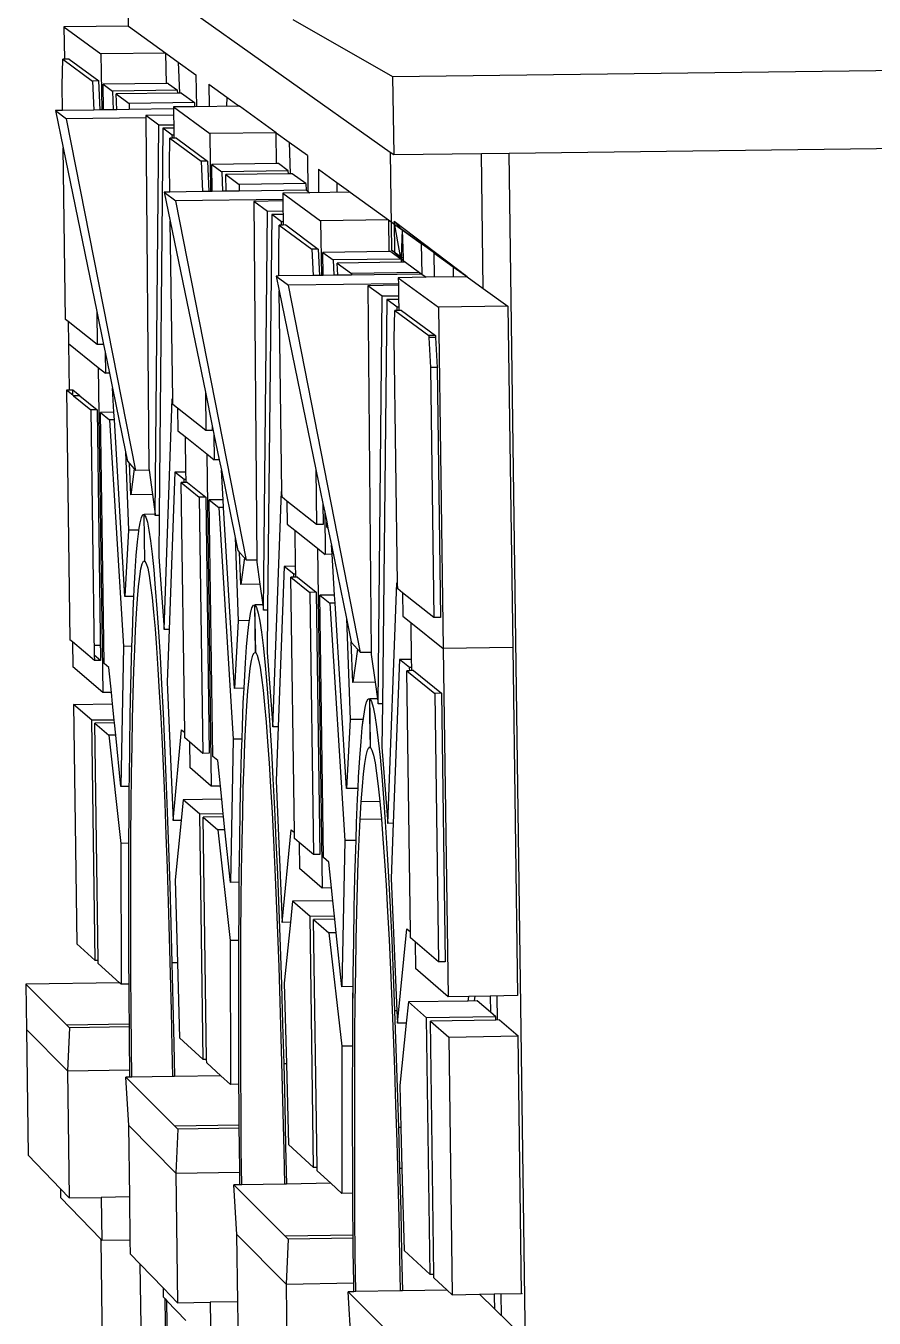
# Model space of a CAD drawing. Extents: x -106 to 80, y -44 to 65.
# Drawn here: x -104.429 to -102.7, y -2.524 to 0.109 of the extents above; entities that cross this region are included whole.
import ezdxf

# ---------------------------------------------------------------- set-up
doc = ezdxf.new("R2010")
doc.units = 0
doc.layers.get('0').update_dxf_attribs({"linetype": 'CONTINUOUS'})

msp = doc.modelspace()

# ---------------------------------------------------------------- linework, layer by layer
for p, q in [((-104.2202, 0.1081), (-104.2219, 0.2312)), ((-104.2219, 0.2312), (-103.6865, -0.1487)), ((-104.2202, 0.1081), (-104.3516, 0.1065)), ((-104.3516, 0.1065), (-104.2763, 0.0514)), ((-104.3516, 0.1065), (-104.3507, 0.0409)), ((-104.2202, 0.1081), (-104.1438, 0.053)), ((-103.8853, 0.1217), (-103.6817, 0.0056)), ((-104.1438, 0.053), (-104.2763, 0.0514)), ((-104.143, -0.0085), (-104.1438, 0.053)), ((-104.1438, 0.053), (-104.1186, 0.0348)), ((-104.3551, -0.0119), (-104.3541, 0.0409)), ((-104.3541, 0.0409), (-104.2934, -0.0039)), ((-104.3507, 0.0409), (-104.3541, 0.0409)), ((-104.3414, 0.0411), (-104.3507, 0.0409)), ((-104.3414, 0.0411), (-104.2807, -0.0037)), ((-104.2763, 0.0514), (-104.2747, -0.0626)), ((-104.1186, 0.0348), (-104.1163, -0.0283)), ((-104.1186, 0.0348), (-104.0828, 0.009)), ((-103.6817, 0.0056), (-101.502, 0.0329)), ((-104.083, 0.0087), (-104.0818, -0.056)), ((-103.6817, 0.0056), (-103.6795, -0.1537)), ((-104.3544, -0.0636), (-104.3551, -0.0119)), ((-104.2807, -0.0037), (-104.2934, -0.0039)), ((-104.2934, -0.0039), (-104.2906, -0.0628)), ((-104.2778, -0.0626), (-104.2807, -0.0037)), ((-104.143, -0.0085), (-104.272, -0.0101)), ((-104.272, -0.0101), (-104.2529, -0.0242)), ((-104.2713, -0.0625), (-104.272, -0.0101)), ((-104.1202, -0.0225), (-104.2529, -0.0242)), ((-104.2529, -0.0242), (-104.2515, -0.0623)), ((-104.1395, -0.0085), (-104.143, -0.0085)), ((-104.1395, -0.0085), (-104.1385, -0.0092)), ((-104.1385, -0.0092), (-104.1202, -0.0225)), ((-104.1199, -0.0283), (-104.1202, -0.0225)), ((-104.0561, -0.0103), (-104.02, -0.0363)), ((-104.0561, -0.0103), (-104.0556, -0.0557)), ((-104.1199, -0.0283), (-104.2451, -0.0299)), ((-104.244, -0.0622), (-104.2451, -0.0299)), ((-104.2451, -0.0299), (-104.2188, -0.0493)), ((-104.0857, -0.0476), (-104.2188, -0.0493)), ((-104.2188, -0.0493), (-104.2186, -0.0618)), ((-104.1123, -0.0282), (-104.1199, -0.0283)), ((-104.1123, -0.0282), (-104.0857, -0.0476)), ((-104.0857, -0.0476), (-104.0855, -0.0561)), ((-104.02, -0.0363), (-104.0201, -0.0552)), ((-104.02, -0.0363), (-103.9973, -0.0526)), ((-103.9973, -0.0526), (-103.9942, -0.0549)), ((-104.3544, -0.0636), (-104.369, -0.0637)), ((-104.369, -0.0637), (-104.3462, -0.0808)), ((-104.369, -0.0637), (-104.3534, -0.1399)), ((-104.2906, -0.0628), (-104.3544, -0.0636)), ((-104.1849, -0.0788), (-104.3462, -0.0808)), ((-104.2778, -0.0626), (-104.2906, -0.0628)), ((-104.2747, -0.0626), (-104.2778, -0.0626)), ((-104.2713, -0.0625), (-104.2747, -0.0626)), ((-104.2515, -0.0623), (-104.2713, -0.0625)), ((-104.244, -0.0622), (-104.2515, -0.0623)), ((-104.2186, -0.0618), (-104.244, -0.0622)), ((-104.1285, -0.0607), (-104.2186, -0.0618)), ((-104.1283, -0.0735), (-104.185, -0.0742)), ((-104.1584, -0.0938), (-104.185, -0.0742)), ((-104.185, -0.0742), (-104.1849, -0.0788)), ((-104.1849, -0.0788), (-104.1787, -0.7931)), ((-104.0855, -0.0561), (-104.1285, -0.0566)), ((-104.1285, -0.0566), (-104.0545, -0.1107)), ((-104.1285, -0.0566), (-104.1285, -0.0607)), ((-104.1285, -0.0607), (-104.1283, -0.0735)), ((-104.1283, -0.0735), (-104.128, -0.0934)), ((-103.9942, -0.0549), (-104.0855, -0.0561)), ((-103.9192, -0.109), (-103.9942, -0.0549)), ((-104.2054, -0.7971), (-104.3462, -0.0808)), ((-104.1655, -0.8887), (-104.1584, -0.0938)), ((-104.128, -0.0934), (-104.1584, -0.0938)), ((-104.15, -0.1), (-104.1576, -0.8885)), ((-104.1279, -0.0997), (-104.15, -0.1)), ((-104.1308, -0.1142), (-104.15, -0.1)), ((-104.128, -0.0934), (-104.1279, -0.0997)), ((-104.1279, -0.0997), (-104.1277, -0.1141)), ((-104.1366, -0.1743), (-104.1356, -0.1204)), ((-104.1307, -0.1203), (-104.1356, -0.1204)), ((-104.1356, -0.1204), (-104.0722, -0.1671)), ((-104.1277, -0.1141), (-104.1308, -0.1142)), ((-104.1307, -0.1203), (-104.1308, -0.1142)), ((-104.1276, -0.1203), (-104.1307, -0.1203)), ((-104.1277, -0.1141), (-104.1276, -0.1203)), ((-104.1226, -0.1202), (-104.1276, -0.1203)), ((-104.1226, -0.1202), (-104.0591, -0.167)), ((-103.9192, -0.109), (-104.0545, -0.1107)), ((-104.0545, -0.1107), (-104.0529, -0.2287)), ((-103.9183, -0.172), (-103.9192, -0.109)), ((-103.9192, -0.109), (-103.8928, -0.128)), ((-103.8928, -0.128), (-103.8904, -0.1926)), ((-103.8928, -0.128), (-103.8554, -0.155)), ((-103.4445, -0.1507), (-101.4998, -0.1257)), ((-104.3485, -0.4897), (-104.3534, -0.1399)), ((-104.3534, -0.1399), (-104.2848, -0.4734)), ((-103.8556, -0.1553), (-103.8543, -0.2282)), ((-103.6865, -0.1487), (-103.6795, -0.1537)), ((-103.6865, -0.1487), (-103.6838, -0.3476)), ((-103.6795, -0.1537), (-103.5009, -0.1514)), ((-103.5009, -0.1514), (-103.4445, -0.1507)), ((-103.4971, -0.4262), (-103.5009, -0.1514)), ((-103.2335, -15.411), (-103.4445, -0.1507)), ((-104.1359, -0.2298), (-104.1366, -0.1743)), ((-104.0591, -0.167), (-104.0722, -0.1671)), ((-104.0722, -0.1671), (-104.0691, -0.2289)), ((-104.0591, -0.167), (-104.0561, -0.2287)), ((-103.9183, -0.172), (-104.0501, -0.1736)), ((-104.0501, -0.1736), (-104.0301, -0.1884)), ((-104.0493, -0.2286), (-104.0501, -0.1736)), ((-103.9147, -0.1719), (-103.9183, -0.172)), ((-103.8945, -0.1866), (-103.9147, -0.1719)), ((-103.8331, -0.1834), (-103.7954, -0.2106)), ((-103.8331, -0.1834), (-103.8327, -0.2309)), ((-103.8945, -0.1866), (-104.0301, -0.1884)), ((-104.0301, -0.1884), (-104.0286, -0.2284)), ((-103.8943, -0.1927), (-104.022, -0.1943)), ((-104.0208, -0.2283), (-104.022, -0.1943)), ((-104.022, -0.1943), (-103.9945, -0.2146)), ((-103.8943, -0.1927), (-103.8945, -0.1866)), ((-103.8863, -0.1926), (-103.8943, -0.1927)), ((-103.8585, -0.2128), (-103.8863, -0.1926)), ((-104.1359, -0.2298), (-104.1473, -0.2299)), ((-104.1473, -0.2299), (-104.1235, -0.2478)), ((-104.1473, -0.2299), (-104.135, -0.2895)), ((-104.0691, -0.2289), (-104.1359, -0.2298)), ((-104.0561, -0.2287), (-104.0691, -0.2289)), ((-104.0529, -0.2287), (-104.0561, -0.2287)), ((-104.0493, -0.2286), (-104.0529, -0.2287)), ((-104.0286, -0.2284), (-104.0493, -0.2286)), ((-104.0208, -0.2283), (-104.0286, -0.2284)), ((-103.9943, -0.2279), (-104.0208, -0.2283)), ((-103.8585, -0.2128), (-103.9945, -0.2146)), ((-103.9945, -0.2146), (-103.9943, -0.2279)), ((-103.8582, -0.2262), (-103.9943, -0.2279)), ((-103.8502, -0.2312), (-103.9058, -0.2319)), ((-103.9058, -0.2319), (-103.8285, -0.2885)), ((-103.9058, -0.2319), (-103.9056, -0.2449)), ((-103.8585, -0.2128), (-103.8582, -0.2262)), ((-103.8571, -0.2261), (-103.8582, -0.2262)), ((-103.8571, -0.2261), (-103.8502, -0.2312)), ((-103.7685, -0.2301), (-103.8502, -0.2312)), ((-103.7954, -0.2106), (-103.7956, -0.2305)), ((-103.7954, -0.2106), (-103.7718, -0.2277)), ((-103.7718, -0.2277), (-103.7685, -0.2301)), ((-103.7685, -0.2301), (-103.6901, -0.2867)), ((-103.9056, -0.2449), (-104.1235, -0.2478)), ((-103.9796, -0.9799), (-104.1235, -0.2478)), ((-103.9056, -0.2481), (-103.9648, -0.2489)), ((-103.937, -0.2694), (-103.9648, -0.2489)), ((-103.9648, -0.2489), (-103.9585, -0.9796)), ((-103.9056, -0.2449), (-103.9056, -0.2481)), ((-103.9056, -0.2481), (-103.9053, -0.269)), ((-104.13, -0.652), (-104.135, -0.2895)), ((-104.135, -0.2895), (-104.0634, -0.6378)), ((-103.9448, -1.0817), (-103.937, -0.2694)), ((-103.9053, -0.269), (-103.937, -0.2694)), ((-103.9283, -0.2758), (-103.9365, -1.0815)), ((-103.9052, -0.2755), (-103.9283, -0.2758)), ((-103.9082, -0.2907), (-103.9283, -0.2758)), ((-103.9053, -0.269), (-103.9052, -0.2755)), ((-103.9052, -0.2755), (-103.905, -0.2906)), ((-103.6901, -0.2867), (-103.8285, -0.2885)), ((-103.8285, -0.2885), (-103.8269, -0.3997)), ((-103.6901, -0.2867), (-103.6893, -0.3512)), ((-103.6901, -0.2867), (-103.6625, -0.3067)), ((-103.914, -0.3522), (-103.9129, -0.2972)), ((-103.9081, -0.2971), (-103.9129, -0.2972)), ((-103.9129, -0.2972), (-103.8466, -0.3461)), ((-103.905, -0.2906), (-103.9082, -0.2907)), ((-103.9081, -0.2971), (-103.9082, -0.2907)), ((-103.9049, -0.2971), (-103.9081, -0.2971)), ((-103.905, -0.2906), (-103.9049, -0.2971)), ((-103.8996, -0.297), (-103.9049, -0.2971)), ((-103.8996, -0.297), (-103.8333, -0.3459)), ((-103.5299, -0.4025), (-103.6789, -0.2901)), ((-103.6789, -0.2901), (-103.6625, -0.3067)), ((-103.6654, -0.361), (-103.6789, -0.2901)), ((-103.6789, -0.2901), (-103.6781, -0.3518)), ((-103.6625, -0.3067), (-103.6642, -0.3619)), ((-103.5333, -0.4), (-103.6625, -0.3067)), ((-103.6625, -0.3067), (-103.6604, -0.3646)), ((-103.6625, -0.3067), (-103.6601, -0.3728)), ((-103.6625, -0.3067), (-103.6235, -0.3349)), ((-103.6237, -0.3352), (-103.6225, -0.397)), ((-103.9134, -0.4008), (-103.914, -0.3522)), ((-103.8333, -0.3459), (-103.8466, -0.3461)), ((-103.8466, -0.3461), (-103.844, -0.3999)), ((-103.8333, -0.3459), (-103.8306, -0.3997)), ((-103.6893, -0.3512), (-103.8238, -0.3529)), ((-103.8238, -0.3529), (-103.803, -0.3683)), ((-103.8232, -0.3996), (-103.8238, -0.3529)), ((-103.6643, -0.3665), (-103.803, -0.3683)), ((-103.803, -0.3683), (-103.8018, -0.3993)), ((-103.6855, -0.3511), (-103.6893, -0.3512)), ((-103.6855, -0.3511), (-103.6643, -0.3665)), ((-103.6838, -0.3476), (-103.6654, -0.361)), ((-103.6838, -0.3476), (-103.6645, -0.3655)), ((-103.6643, -0.3665), (-103.6654, -0.361)), ((-103.6642, -0.3619), (-103.6643, -0.3665)), ((-103.6643, -0.3657), (-103.6602, -0.3695)), ((-103.6643, -0.3665), (-103.6641, -0.3729)), ((-103.6602, -0.3695), (-103.6643, -0.3665)), ((-103.6642, -0.3619), (-103.6604, -0.3646)), ((-103.6604, -0.3646), (-103.6602, -0.3695)), ((-103.5975, -0.3537), (-103.5581, -0.3821)), ((-103.5975, -0.3537), (-103.597, -0.4034)), ((-103.6641, -0.3729), (-103.7945, -0.3746)), ((-103.7936, -0.3992), (-103.7945, -0.3746)), ((-103.7945, -0.3746), (-103.7658, -0.3958)), ((-103.6267, -0.3939), (-103.7658, -0.3958)), ((-103.6558, -0.3728), (-103.6641, -0.3729)), ((-103.6602, -0.3695), (-103.6558, -0.3728)), ((-103.6558, -0.3728), (-103.6267, -0.3939)), ((-103.6267, -0.3939), (-103.6266, -0.397)), ((-103.6267, -0.3939), (-103.6225, -0.397)), ((-103.5581, -0.3821), (-103.5583, -0.4029)), ((-103.5581, -0.3821), (-103.5333, -0.4)), ((-103.9134, -0.4008), (-103.9191, -0.4009)), ((-103.9191, -0.4009), (-103.8942, -0.4196)), ((-103.9191, -0.4009), (-103.9129, -0.4311)), ((-103.844, -0.3999), (-103.9134, -0.4008)), ((-103.6701, -0.4166), (-103.8942, -0.4196)), ((-103.7473, -1.168), (-103.8942, -0.4196)), ((-103.8306, -0.3997), (-103.844, -0.3999)), ((-103.8269, -0.3997), (-103.8306, -0.3997)), ((-103.8232, -0.3996), (-103.8269, -0.3997)), ((-103.8018, -0.3993), (-103.8232, -0.3996)), ((-103.7936, -0.3992), (-103.8018, -0.3993)), ((-103.7657, -0.3989), (-103.7936, -0.3992)), ((-103.7658, -0.3958), (-103.7657, -0.3989)), ((-103.6266, -0.397), (-103.7657, -0.3989)), ((-103.67, -0.4199), (-103.732, -0.4207)), ((-103.703, -0.4422), (-103.732, -0.4207)), ((-103.732, -0.4207), (-103.7257, -1.1677)), ((-103.6134, -0.4036), (-103.6703, -0.4044)), ((-103.6703, -0.4044), (-103.5881, -0.4645)), ((-103.6703, -0.4044), (-103.6701, -0.4166)), ((-103.6701, -0.4166), (-103.67, -0.4199)), ((-103.67, -0.4199), (-103.6697, -0.4417)), ((-103.6225, -0.397), (-103.6266, -0.397)), ((-103.6225, -0.397), (-103.6134, -0.4036)), ((-103.5333, -0.4025), (-103.6134, -0.4036)), ((-103.5299, -0.4025), (-103.5333, -0.4)), ((-103.5333, -0.4), (-103.5333, -0.4025)), ((-103.5333, -0.4), (-103.5299, -0.4025)), ((-103.5299, -0.4025), (-103.5333, -0.4025)), ((-103.5299, -0.4025), (-103.4971, -0.4262)), ((-103.9073, -0.8407), (-103.9129, -0.4311)), ((-103.9129, -0.4311), (-103.8381, -0.795)), ((-103.7113, -1.2724), (-103.703, -0.4422)), ((-103.6697, -0.4417), (-103.703, -0.4422)), ((-103.6697, -0.4417), (-103.6696, -0.4486)), ((-103.4971, -0.4262), (-103.4467, -0.4626)), ((-104.2848, -0.4734), (-104.2839, -0.5407)), ((-104.2848, -0.4734), (-104.2711, -0.5401)), ((-103.6938, -0.4489), (-103.7026, -1.2722)), ((-103.6696, -0.4486), (-103.6938, -0.4489)), ((-103.6728, -0.4644), (-103.6938, -0.4489)), ((-103.6786, -0.5275), (-103.6774, -0.4712)), ((-103.6727, -0.4711), (-103.6774, -0.4712)), ((-103.6774, -0.4712), (-103.6081, -0.5224)), ((-103.6694, -0.4644), (-103.6728, -0.4644)), ((-103.6727, -0.4711), (-103.6728, -0.4644)), ((-103.6693, -0.4711), (-103.6727, -0.4711)), ((-103.6696, -0.4486), (-103.6694, -0.4644)), ((-103.6694, -0.4644), (-103.6693, -0.4711)), ((-103.6638, -0.471), (-103.6693, -0.4711)), ((-103.6638, -0.471), (-103.5945, -0.5222)), ((-103.4467, -0.4626), (-103.5881, -0.4645)), ((-103.5881, -0.4645), (-103.5785, -1.1595)), ((-103.4467, -0.4626), (-103.4371, -1.1574)), ((-104.3433, -0.4938), (-104.3485, -0.4897)), ((-104.3433, -0.4938), (-104.3426, -0.5387)), ((-104.2839, -0.5407), (-104.3433, -0.4938)), ((-103.5945, -0.5222), (-103.6081, -0.5224)), ((-103.6081, -0.5224), (-103.6079, -0.5265)), ((-103.5943, -0.5264), (-103.6079, -0.5265)), ((-103.5945, -0.5222), (-103.5943, -0.5264)), ((-103.5943, -0.5264), (-103.5912, -0.587)), ((-104.3426, -0.5387), (-104.3413, -0.6334)), ((-104.3426, -0.5387), (-104.282, -0.587)), ((-104.2711, -0.5406), (-104.2839, -0.5407)), ((-104.2711, -0.5401), (-104.2711, -0.5406)), ((-104.2711, -0.5401), (-104.2678, -0.5562)), ((-103.6717, -1.0269), (-103.6786, -0.5275)), ((-103.6079, -0.5265), (-103.6048, -0.5872)), ((-104.2678, -0.5562), (-104.2672, -0.5987)), ((-104.2678, -0.5562), (-104.2591, -0.5986)), ((-104.282, -0.587), (-104.2727, -1.2495)), ((-104.282, -0.587), (-104.2672, -0.5987)), ((-104.2591, -0.5986), (-104.2672, -0.5987)), ((-104.2591, -0.5986), (-104.2528, -0.6291)), ((-103.5912, -0.587), (-103.6048, -0.5872)), ((-103.6048, -0.5872), (-103.5978, -1.0964)), ((-103.5912, -0.587), (-103.5841, -1.0962)), ((-104.2499, -0.6785), (-104.2528, -0.6291)), ((-104.2528, -0.6291), (-104.2261, -0.7588)), ((-104.3465, -0.6334), (-104.3394, -1.1417)), ((-104.3336, -0.6438), (-104.3465, -0.6334)), ((-104.3413, -0.6334), (-104.3465, -0.6334)), ((-104.3338, -0.6333), (-104.3413, -0.6334)), ((-104.3336, -0.6438), (-104.3338, -0.6333)), ((-104.3193, -0.6449), (-104.3338, -0.6333)), ((-104.332, -0.6451), (-104.3336, -0.6438)), ((-104.3193, -0.6449), (-104.332, -0.6451)), ((-104.332, -0.6451), (-104.2967, -0.6735)), ((-104.3193, -0.6449), (-104.284, -0.6733)), ((-104.1474, -1.1209), (-104.1308, -0.6514)), ((-104.1308, -0.6514), (-104.13, -0.652)), ((-104.1298, -0.6625), (-104.13, -0.652)), ((-104.0634, -0.6378), (-104.0624, -0.7158)), ((-104.0634, -0.6378), (-104.0495, -0.7059)), ((-104.284, -0.6733), (-104.2967, -0.6735)), ((-104.2967, -0.6735), (-104.2898, -1.1731)), ((-104.284, -0.6733), (-104.2769, -1.1841)), ((-104.2499, -0.6785), (-104.2771, -0.6788)), ((-104.2699, -1.19), (-104.2771, -0.6788)), ((-104.2771, -0.6788), (-104.2586, -0.6937)), ((-104.249, -0.6936), (-104.2499, -0.6785)), ((-104.12, -0.6703), (-104.1298, -0.6625)), ((-104.12, -0.6703), (-104.1193, -0.7163)), ((-104.0624, -0.7158), (-104.12, -0.6703)), ((-104.249, -0.6936), (-104.2586, -0.6937)), ((-104.2586, -0.6937), (-104.2303, -1.1553)), ((-104.2276, -1.0537), (-104.249, -0.6936)), ((-104.0495, -0.7059), (-104.0493, -0.7157)), ((-104.0495, -0.7059), (-104.046, -0.7228)), ((-104.1193, -0.7163), (-104.1047, -0.7279)), ((-104.1047, -0.7279), (-104.0607, -0.7629)), ((-104.1047, -0.7279), (-104.1037, -0.8004)), ((-104.0493, -0.7157), (-104.0624, -0.7158)), ((-104.046, -0.7228), (-104.0453, -0.7752)), ((-104.046, -0.7228), (-104.0353, -0.775)), ((-104.2261, -0.7588), (-104.2203, -0.9189)), ((-104.2261, -0.7588), (-104.2222, -0.7779)), ((-104.0607, -0.7629), (-104.0513, -1.44)), ((-104.0607, -0.7629), (-104.0453, -0.7752)), ((-104.2222, -0.7779), (-104.218, -0.7827)), ((-104.2157, -0.8463), (-104.218, -0.7827)), ((-104.218, -0.7827), (-104.2086, -0.7934)), ((-104.0353, -0.775), (-104.0453, -0.7752)), ((-104.0353, -0.775), (-104.0308, -0.7965)), ((-104.2086, -0.7934), (-104.2157, -0.8463)), ((-104.2086, -0.7934), (-104.2054, -0.7971)), ((-104.1782, -0.7967), (-104.2054, -0.7971)), ((-104.1787, -0.7931), (-104.1782, -0.7967)), ((-104.1782, -0.7967), (-104.1715, -0.8457)), ((-104.1255, -0.8007), (-104.1372, -1.1208)), ((-104.1037, -0.8004), (-104.1255, -0.8007)), ((-104.1068, -0.8157), (-104.1255, -0.8007)), ((-104.1067, -0.8215), (-104.1068, -0.8157)), ((-104.1035, -0.8157), (-104.1068, -0.8157)), ((-104.1037, -0.8004), (-104.1035, -0.8157)), ((-104.1035, -0.8157), (-104.1034, -0.8214)), ((-104.0272, -0.8565), (-104.0308, -0.7965)), ((-104.0308, -0.7965), (-104.0026, -0.9338)), ((-103.8381, -0.795), (-103.8366, -0.9073)), ((-103.8381, -0.795), (-103.8238, -0.8646)), ((-104.1067, -0.8215), (-104.1127, -0.8216)), ((-104.1127, -0.8216), (-104.0758, -0.8512)), ((-104.1056, -1.3304), (-104.1127, -0.8216)), ((-104.1034, -0.8214), (-104.1067, -0.8215)), ((-104.0997, -0.8214), (-104.1034, -0.8214)), ((-104.0997, -0.8214), (-104.0628, -0.8511)), ((-103.9259, -1.3194), (-103.9083, -0.8398)), ((-103.9083, -0.8398), (-103.9073, -0.8407)), ((-103.9071, -0.8514), (-103.9073, -0.8407)), ((-104.1715, -0.8457), (-104.2157, -0.8463)), ((-104.1715, -0.8457), (-104.1659, -0.8863)), ((-104.0628, -0.8511), (-104.0758, -0.8512)), ((-104.0758, -0.8512), (-104.0686, -1.3733)), ((-104.0628, -0.8511), (-104.0556, -1.3731)), ((-104.0272, -0.8565), (-104.0556, -0.8569)), ((-104.0483, -1.3793), (-104.0556, -0.8569)), ((-104.0556, -0.8569), (-104.0363, -0.8724)), ((-104.0263, -0.8723), (-104.0272, -0.8565)), ((-103.8971, -0.8594), (-103.9071, -0.8514)), ((-103.8971, -0.8594), (-103.8964, -0.9063)), ((-103.8366, -0.9073), (-103.8971, -0.8594)), ((-103.8238, -0.8646), (-103.8233, -0.9071)), ((-103.8238, -0.8646), (-103.8202, -0.8822)), ((-104.1966, -0.904), (-104.1938, -0.8927)), ((-104.1938, -0.8927), (-104.1909, -0.8869)), ((-104.1909, -0.8869), (-104.188, -0.8866)), ((-104.1867, -0.9815), (-104.188, -0.8866)), ((-104.1879, -0.8866), (-104.188, -0.8866)), ((-104.1659, -0.8863), (-104.1879, -0.8866)), ((-104.1879, -0.8866), (-104.1848, -0.8918)), ((-104.1866, -0.9815), (-104.1879, -0.8866)), ((-104.1848, -0.8918), (-104.1817, -0.9026)), ((-104.1659, -0.8863), (-104.1655, -0.8887)), ((-104.1576, -0.8885), (-104.1655, -0.8887)), ((-104.1576, -0.8885), (-104.1584, -0.9726)), ((-104.0263, -0.8723), (-104.0363, -0.8724)), ((-104.0363, -0.8724), (-104.0069, -1.3446)), ((-104.004, -1.2408), (-104.0263, -0.8723)), ((-103.8202, -0.8822), (-103.819, -0.968)), ((-103.8202, -0.8822), (-103.8162, -0.9016)), ((-104.2203, -0.9189), (-104.2276, -1.0537)), ((-104.199, -0.9186), (-104.2203, -0.9189)), ((-104.2018, -0.9427), (-104.1993, -0.9207)), ((-104.1993, -0.9207), (-104.199, -0.9186)), ((-104.199, -0.9186), (-104.1966, -0.904)), ((-104.1817, -0.9026), (-104.1785, -0.9188)), ((-104.1785, -0.9188), (-104.1753, -0.9404)), ((-103.8964, -0.9063), (-103.8811, -0.9185)), ((-103.8811, -0.9185), (-103.8351, -0.9551)), ((-103.8811, -0.9185), (-103.8801, -0.9922)), ((-103.8233, -0.9071), (-103.8366, -0.9073)), ((-103.8161, -0.9128), (-103.8162, -0.9016)), ((-103.8162, -0.9016), (-103.8135, -0.9148)), ((-103.8135, -0.9148), (-103.8161, -0.9128)), ((-103.8135, -0.9148), (-103.8065, -0.9491)), ((-104.2043, -0.9701), (-104.2018, -0.9427)), ((-104.1753, -0.9404), (-104.172, -0.9673)), ((-104.0026, -0.9338), (-103.9964, -1.1032)), ((-104.0026, -0.9338), (-103.9972, -0.96)), ((-104.2065, -1.0025), (-104.2043, -0.9701)), ((-104.172, -0.9673), (-104.1688, -0.9994)), ((-104.1584, -0.9726), (-104.1474, -1.1209)), ((-103.9972, -0.96), (-103.9939, -0.9638)), ((-103.9915, -1.0291), (-103.9939, -0.9638)), ((-103.9939, -0.9638), (-103.984, -0.9749)), ((-103.8351, -0.9551), (-103.8255, -1.6476)), ((-103.8351, -0.9551), (-103.819, -0.968)), ((-103.8053, -0.9678), (-103.819, -0.968)), ((-103.8053, -0.9678), (-103.8065, -0.9491)), ((-103.8065, -0.9491), (-103.7757, -1.0987)), ((-103.8002, -1.0509), (-103.8053, -0.9678)), ((-104.1971, -1.0128), (-104.1947, -0.9974)), ((-104.1947, -0.9974), (-104.1921, -0.987)), ((-104.1921, -0.987), (-104.1894, -0.9817)), ((-104.1894, -0.9817), (-104.1867, -0.9815)), ((-104.1866, -0.9815), (-104.1867, -0.9815)), ((-104.1866, -0.9816), (-104.1866, -0.9815)), ((-104.1866, -0.9816), (-104.1838, -0.9863)), ((-104.1838, -0.9863), (-104.181, -0.9962)), ((-104.181, -0.9962), (-104.178, -1.0112)), ((-104.1688, -0.9994), (-104.1655, -1.0366)), ((-103.984, -0.9749), (-103.9915, -1.0291)), ((-103.984, -0.9749), (-103.9796, -0.9799)), ((-103.9585, -0.9796), (-103.9796, -0.9799)), ((-103.9585, -0.9796), (-103.9585, -0.9838)), ((-103.9585, -0.9838), (-103.9522, -1.0285)), ((-103.9029, -0.9925), (-103.9152, -1.3193)), ((-103.8801, -0.9922), (-103.9029, -0.9925)), ((-103.8834, -1.0082), (-103.9029, -0.9925)), ((-103.8801, -0.9922), (-103.8799, -1.0082)), ((-104.2086, -1.04), (-104.2065, -1.0025)), ((-104.1995, -1.0331), (-104.1971, -1.0128)), ((-104.178, -1.0112), (-104.1751, -1.0311)), ((-103.8833, -1.0143), (-103.8893, -1.0144)), ((-103.8893, -1.0144), (-103.8507, -1.0454)), ((-103.882, -1.5346), (-103.8893, -1.0144)), ((-103.8833, -1.0143), (-103.8834, -1.0082)), ((-103.8799, -1.0082), (-103.8834, -1.0082)), ((-103.8798, -1.0142), (-103.8833, -1.0143)), ((-103.8799, -1.0082), (-103.8798, -1.0142)), ((-103.876, -1.0142), (-103.8798, -1.0142)), ((-103.876, -1.0142), (-103.8374, -1.0452)), ((-103.6916, -1.5158), (-103.6731, -1.0258)), ((-103.6731, -1.0258), (-103.6717, -1.0269)), ((-104.2093, -1.0535), (-104.2086, -1.04)), ((-104.2017, -1.0582), (-104.1995, -1.0331)), ((-104.1751, -1.0311), (-104.1721, -1.0559)), ((-104.1655, -1.0366), (-104.1623, -1.0787)), ((-103.9522, -1.0285), (-103.9915, -1.0291)), ((-103.9522, -1.0285), (-103.9463, -1.0707)), ((-103.8374, -1.0452), (-103.8507, -1.0454)), ((-103.8507, -1.0454), (-103.8433, -1.5793)), ((-103.8374, -1.0452), (-103.83, -1.5791)), ((-103.8002, -1.0509), (-103.8299, -1.0513)), ((-103.8225, -1.5855), (-103.8299, -1.0513)), ((-103.8299, -1.0513), (-103.8097, -1.0676)), ((-103.7992, -1.0674), (-103.8002, -1.0509)), ((-103.6715, -1.038), (-103.6717, -1.0269)), ((-103.6614, -1.046), (-103.6715, -1.038)), ((-103.6614, -1.046), (-103.6607, -1.094)), ((-103.5978, -1.0964), (-103.6614, -1.046)), ((-104.2093, -1.0535), (-104.2276, -1.0537)), ((-104.2106, -1.0823), (-104.2093, -1.0535)), ((-104.2038, -1.0881), (-104.2017, -1.0582)), ((-104.1721, -1.0559), (-104.1691, -1.0854)), ((-104.1623, -1.0787), (-104.1591, -1.1255)), ((-103.9714, -1.0886), (-103.9685, -1.0771)), ((-103.9685, -1.0771), (-103.9654, -1.0712)), ((-103.9654, -1.0712), (-103.9624, -1.071)), ((-103.961, -1.168), (-103.9624, -1.071)), ((-103.9623, -1.071), (-103.9624, -1.071)), ((-103.9463, -1.0707), (-103.9623, -1.071)), ((-103.9623, -1.071), (-103.9591, -1.0764)), ((-103.9609, -1.168), (-103.9623, -1.071)), ((-103.9591, -1.0764), (-103.9558, -1.0874)), ((-103.9463, -1.0707), (-103.9448, -1.0817)), ((-103.7992, -1.0674), (-103.8097, -1.0676)), ((-103.8097, -1.0676), (-103.7792, -1.5509)), ((-103.7761, -1.4449), (-103.7992, -1.0674)), ((-104.2123, -1.1292), (-104.2106, -1.0823)), ((-104.2057, -1.1226), (-104.2038, -1.0881)), ((-104.1691, -1.0854), (-104.1661, -1.1197)), ((-103.9964, -1.1032), (-104.004, -1.2408)), ((-103.9737, -1.1029), (-103.9964, -1.1032)), ((-103.9742, -1.1056), (-103.9737, -1.1029)), ((-103.9737, -1.1029), (-103.9714, -1.0886)), ((-103.9558, -1.0874), (-103.9525, -1.104)), ((-103.9525, -1.104), (-103.9491, -1.1262)), ((-103.9365, -1.0815), (-103.9448, -1.0817)), ((-103.9365, -1.0815), (-103.9373, -1.1676)), ((-103.7757, -1.0987), (-103.768, -1.3043)), ((-103.7757, -1.0987), (-103.766, -1.146)), ((-103.6607, -1.094), (-103.6447, -1.1068)), ((-103.5841, -1.0962), (-103.5978, -1.0964)), ((-104.2131, -1.155), (-104.2123, -1.1292)), ((-104.2075, -1.1615), (-104.2057, -1.1226)), ((-104.1661, -1.1197), (-104.1631, -1.1584)), ((-104.1591, -1.1255), (-104.1559, -1.1768)), ((-104.1372, -1.1208), (-104.1474, -1.1209)), ((-104.1372, -1.1208), (-104.1411, -1.2279)), ((-103.9794, -1.156), (-103.9769, -1.1281)), ((-103.9769, -1.1281), (-103.9742, -1.1056)), ((-103.9491, -1.1262), (-103.9457, -1.1538)), ((-103.6447, -1.1068), (-103.5785, -1.1595)), ((-103.6447, -1.1068), (-103.6437, -1.1817)), ((-104.3342, -1.1462), (-104.3394, -1.1417)), ((-104.3342, -1.1462), (-104.3334, -1.1973)), ((-104.2896, -1.1843), (-104.3342, -1.1462)), ((-104.2773, -1.1534), (-104.29, -1.1536)), ((-104.2303, -1.1553), (-104.2355, -1.4406)), ((-104.2131, -1.155), (-104.2303, -1.1553)), ((-104.2139, -1.1806), (-104.2131, -1.155)), ((-103.9818, -1.1891), (-103.9794, -1.156)), ((-103.9457, -1.1538), (-103.9423, -1.1866)), ((-103.7629, -1.2287), (-103.766, -1.146)), ((-103.766, -1.146), (-103.7657, -1.1473)), ((-103.7657, -1.1473), (-103.7534, -1.1612)), ((-103.4371, -1.1574), (-103.5785, -1.1595)), ((-103.4371, -1.1574), (-103.4273, -1.8666)), ((-104.2769, -1.1841), (-104.2898, -1.1731)), ((-104.2898, -1.1731), (-104.2896, -1.1843)), ((-104.2769, -1.1841), (-104.2896, -1.1843)), ((-104.2153, -1.2361), (-104.2139, -1.1806)), ((-104.2091, -1.2047), (-104.2075, -1.1615)), ((-104.1631, -1.1584), (-104.1602, -1.2015)), ((-104.1559, -1.1768), (-104.1528, -1.2324)), ((-103.972, -1.1998), (-103.9694, -1.1841)), ((-103.9694, -1.1841), (-103.9667, -1.1735)), ((-103.9667, -1.1735), (-103.9639, -1.1682)), ((-103.9639, -1.1682), (-103.961, -1.168)), ((-103.9609, -1.168), (-103.961, -1.168)), ((-103.9609, -1.1681), (-103.9609, -1.168)), ((-103.9609, -1.1681), (-103.9581, -1.173)), ((-103.9581, -1.173), (-103.9551, -1.1832)), ((-103.9551, -1.1832), (-103.952, -1.1985)), ((-103.9373, -1.1676), (-103.9259, -1.3194)), ((-103.7534, -1.1612), (-103.7629, -1.2287)), ((-103.7534, -1.1612), (-103.7473, -1.168)), ((-103.7257, -1.1677), (-103.7473, -1.168)), ((-103.7257, -1.1677), (-103.7256, -1.172)), ((-103.7256, -1.172), (-103.7177, -1.228)), ((-103.6675, -1.182), (-103.6805, -1.5156)), ((-103.6437, -1.1817), (-103.6675, -1.182)), ((-103.6471, -1.1985), (-103.6675, -1.182)), ((-103.6437, -1.1817), (-103.6434, -1.1984)), ((-103.5785, -1.1595), (-103.5687, -1.8688)), ((-104.2727, -1.2495), (-104.3334, -1.1973)), ((-104.2603, -1.1983), (-104.2699, -1.19)), ((-104.2551, -1.2492), (-104.2603, -1.1983)), ((-104.2105, -1.2519), (-104.2091, -1.2047)), ((-104.1602, -1.2015), (-104.1573, -1.2487)), ((-103.984, -1.2273), (-103.9818, -1.1891)), ((-103.9744, -1.2205), (-103.972, -1.1998)), ((-103.952, -1.1985), (-103.9489, -1.2189)), ((-103.9423, -1.1866), (-103.9389, -1.2247)), ((-103.647, -1.2048), (-103.6529, -1.2049)), ((-103.6529, -1.2049), (-103.5956, -1.251)), ((-103.6455, -1.7369), (-103.6529, -1.2049)), ((-103.6434, -1.1984), (-103.6471, -1.1985)), ((-103.647, -1.2048), (-103.6471, -1.1985)), ((-103.6433, -1.2047), (-103.647, -1.2048)), ((-103.6434, -1.1984), (-103.6433, -1.2047)), ((-103.6394, -1.2047), (-103.6433, -1.2047)), ((-103.6394, -1.2047), (-103.582, -1.2508)), ((-104.2165, -1.2957), (-104.2153, -1.2361)), ((-104.1528, -1.2324), (-104.1498, -1.2921)), ((-104.1411, -1.2279), (-104.1291, -1.51)), ((-103.9846, -1.2406), (-103.984, -1.2273)), ((-103.9767, -1.2461), (-103.9744, -1.2205)), ((-103.9489, -1.2189), (-103.9458, -1.2443)), ((-103.9389, -1.2247), (-103.9356, -1.2677)), ((-103.7177, -1.228), (-103.7629, -1.2287)), ((-103.7177, -1.228), (-103.7128, -1.262)), ((-104.2551, -1.2492), (-104.2727, -1.2495)), ((-104.2527, -1.2724), (-104.2551, -1.2492)), ((-104.2118, -1.3031), (-104.2105, -1.2519)), ((-104.1573, -1.2487), (-104.1544, -1.2999)), ((-103.9846, -1.2406), (-104.004, -1.2408)), ((-103.9861, -1.2705), (-103.9846, -1.2406)), ((-103.9789, -1.2766), (-103.9767, -1.2461)), ((-103.9458, -1.2443), (-103.9427, -1.2746)), ((-103.7347, -1.2683), (-103.7316, -1.2624)), ((-103.7316, -1.2624), (-103.7284, -1.2622)), ((-103.7283, -1.2622), (-103.7284, -1.2622)), ((-103.7279, -1.2972), (-103.7284, -1.2622)), ((-103.7128, -1.262), (-103.7283, -1.2622)), ((-103.7283, -1.2622), (-103.7249, -1.2678)), ((-103.7278, -1.2972), (-103.7283, -1.2622)), ((-103.7128, -1.262), (-103.7113, -1.2724)), ((-103.582, -1.2508), (-103.5956, -1.251)), ((-103.5956, -1.251), (-103.5881, -1.7979)), ((-103.582, -1.2508), (-103.5744, -1.7977)), ((-104.3324, -1.2736), (-104.2527, -1.2724)), ((-104.2951, -1.3059), (-104.3324, -1.2736)), ((-104.3324, -1.2736), (-104.3256, -1.7609)), ((-104.2494, -1.3053), (-104.2527, -1.2724)), ((-103.9879, -1.3184), (-103.9861, -1.2705)), ((-103.981, -1.3118), (-103.9789, -1.2766)), ((-103.9427, -1.2746), (-103.9396, -1.3096)), ((-103.9356, -1.2677), (-103.9322, -1.3156)), ((-103.7407, -1.2974), (-103.7378, -1.28)), ((-103.7378, -1.28), (-103.7347, -1.2683)), ((-103.7249, -1.2678), (-103.7215, -1.2791)), ((-103.7215, -1.2791), (-103.718, -1.2962)), ((-103.7026, -1.2722), (-103.7113, -1.2724)), ((-103.7026, -1.2722), (-103.7036, -1.3604)), ((-104.2494, -1.3053), (-104.2951, -1.3059)), ((-104.2883, -1.7951), (-104.2951, -1.3059)), ((-104.2488, -1.3111), (-104.2885, -1.3116)), ((-104.2885, -1.3116), (-104.26, -1.3364)), ((-104.2818, -1.795), (-104.2885, -1.3116)), ((-104.2488, -1.3111), (-104.2494, -1.3053)), ((-104.2462, -1.3362), (-104.2488, -1.3111)), ((-104.2175, -1.359), (-104.2165, -1.2957)), ((-104.2129, -1.3579), (-104.2118, -1.3031)), ((-104.1544, -1.2999), (-104.1517, -1.3548)), ((-104.1498, -1.2921), (-104.1468, -1.3556)), ((-103.9828, -1.3515), (-103.981, -1.3118)), ((-103.9396, -1.3096), (-103.9365, -1.3492)), ((-103.9322, -1.3156), (-103.9289, -1.3682)), ((-103.768, -1.3043), (-103.7761, -1.4449)), ((-103.7416, -1.304), (-103.768, -1.3043)), ((-103.7436, -1.3203), (-103.7407, -1.2974)), ((-103.7436, -1.3203), (-103.7416, -1.304)), ((-103.7416, -1.304), (-103.7407, -1.2974)), ((-103.7278, -1.2972), (-103.7279, -1.2972)), ((-103.727, -1.3614), (-103.7279, -1.2972)), ((-103.7269, -1.3614), (-103.7278, -1.2972)), ((-103.718, -1.2962), (-103.7145, -1.3189)), ((-104.2462, -1.3362), (-104.26, -1.3364)), ((-104.26, -1.3364), (-104.2359, -1.5566)), ((-104.2355, -1.4406), (-104.2462, -1.3362)), ((-104.1291, -1.51), (-104.1118, -1.3251)), ((-104.1118, -1.3251), (-104.1056, -1.3304)), ((-104.1055, -1.3418), (-104.1056, -1.3304)), ((-104.096, -1.3498), (-104.1055, -1.3418)), ((-103.9887, -1.3443), (-103.9879, -1.3184)), ((-103.9152, -1.3193), (-103.9259, -1.3194)), ((-103.9152, -1.3193), (-103.9193, -1.4289)), ((-103.7462, -1.3488), (-103.7436, -1.3203)), ((-103.7145, -1.3189), (-103.711, -1.3472)), ((-104.2183, -1.4257), (-104.2175, -1.359)), ((-104.2138, -1.4161), (-104.2129, -1.3579)), ((-104.1517, -1.3548), (-104.149, -1.4133)), ((-104.1468, -1.3556), (-104.144, -1.4227)), ((-104.096, -1.3498), (-104.0953, -1.4021)), ((-104.0686, -1.3733), (-104.096, -1.3498)), ((-104.0069, -1.3446), (-104.0125, -1.636)), ((-103.9887, -1.3443), (-104.0069, -1.3446)), ((-103.9896, -1.3709), (-103.9887, -1.3443)), ((-103.9845, -1.3956), (-103.9828, -1.3515)), ((-103.9365, -1.3492), (-103.9334, -1.3933)), ((-103.9289, -1.3682), (-103.9257, -1.4251)), ((-103.7487, -1.3826), (-103.7462, -1.3488)), ((-103.7487, -1.3826), (-103.7462, -1.3488)), ((-103.7357, -1.3777), (-103.7329, -1.367)), ((-103.7329, -1.367), (-103.73, -1.3615)), ((-103.73, -1.3615), (-103.727, -1.3614)), ((-103.7269, -1.3615), (-103.73, -1.3615)), ((-103.7269, -1.3614), (-103.727, -1.3614)), ((-103.7269, -1.3615), (-103.7269, -1.3614)), ((-103.7269, -1.3615), (-103.7239, -1.3666)), ((-103.7269, -1.3615), (-103.7269, -1.3615)), ((-103.7239, -1.3666), (-103.7208, -1.377)), ((-103.711, -1.3472), (-103.7074, -1.3808)), ((-103.7036, -1.3604), (-103.6916, -1.5158)), ((-104.0556, -1.3731), (-104.0686, -1.3733)), ((-104.0383, -1.3879), (-104.0483, -1.3793)), ((-104.0329, -1.4397), (-104.0383, -1.3879)), ((-103.9911, -1.4277), (-103.9896, -1.3709)), ((-103.9334, -1.3933), (-103.9304, -1.4417)), ((-103.7511, -1.4216), (-103.7487, -1.3826)), ((-103.741, -1.4148), (-103.7384, -1.3937)), ((-103.7384, -1.3937), (-103.7357, -1.3777)), ((-103.7208, -1.377), (-103.7176, -1.3928)), ((-103.7176, -1.3928), (-103.7144, -1.4137)), ((-103.7074, -1.3808), (-103.7039, -1.4198)), ((-104.2146, -1.4775), (-104.2138, -1.4161)), ((-104.149, -1.4133), (-104.1464, -1.4749)), ((-104.0513, -1.44), (-104.0953, -1.4021)), ((-103.9861, -1.4439), (-103.9845, -1.3956)), ((-103.7435, -1.441), (-103.741, -1.4148)), ((-103.7144, -1.4137), (-103.7111, -1.4397)), ((-103.7039, -1.4198), (-103.7004, -1.4639)), ((-104.2185, -1.4404), (-104.2355, -1.4406)), ((-104.2189, -1.4956), (-104.2185, -1.4404)), ((-104.2185, -1.4404), (-104.2183, -1.4257)), ((-104.144, -1.4227), (-104.1413, -1.493)), ((-104.0329, -1.4397), (-104.0513, -1.44)), ((-104.0301, -1.4664), (-104.0329, -1.4397)), ((-103.9923, -1.4885), (-103.9911, -1.4277)), ((-103.9874, -1.4961), (-103.9861, -1.4439)), ((-103.9304, -1.4417), (-103.9274, -1.494)), ((-103.9257, -1.4251), (-103.9226, -1.4862)), ((-103.9193, -1.4289), (-103.9069, -1.7175)), ((-103.7522, -1.4445), (-103.7761, -1.4449)), ((-103.7532, -1.4657), (-103.7522, -1.4445)), ((-103.7522, -1.4445), (-103.7511, -1.4216)), ((-103.7458, -1.4721), (-103.7435, -1.441)), ((-103.7111, -1.4397), (-103.7079, -1.4707)), ((-104.1088, -1.4676), (-104.1129, -1.5098)), ((-104.0301, -1.4664), (-104.1088, -1.4676)), ((-104.0746, -1.4972), (-104.1088, -1.4676)), ((-104.027, -1.4965), (-104.0301, -1.4664)), ((-103.7552, -1.5147), (-103.7532, -1.4657)), ((-103.7479, -1.508), (-103.7458, -1.4721)), ((-103.7078, -1.4715), (-103.7458, -1.4721)), ((-103.7079, -1.4707), (-103.7078, -1.4715)), ((-103.7078, -1.4715), (-103.7046, -1.5066)), ((-103.7004, -1.4639), (-103.6969, -1.5129)), ((-104.2192, -1.5564), (-104.2189, -1.4956)), ((-104.2151, -1.5418), (-104.2146, -1.4775)), ((-104.1464, -1.4749), (-104.1439, -1.5396)), ((-104.1413, -1.493), (-104.1386, -1.5662)), ((-104.027, -1.4965), (-104.0746, -1.4972)), ((-104.0677, -1.9971), (-104.0746, -1.4972)), ((-104.0263, -1.5026), (-104.027, -1.4965)), ((-103.9934, -1.5531), (-103.9923, -1.4885)), ((-103.9886, -1.5521), (-103.9874, -1.4961)), ((-103.9274, -1.494), (-103.9246, -1.5502)), ((-103.9226, -1.4862), (-103.9195, -1.5511)), ((-104.1129, -1.5098), (-104.1291, -1.51)), ((-104.1129, -1.5098), (-104.1249, -1.6308)), ((-104.0263, -1.5026), (-104.0678, -1.5032)), ((-104.0678, -1.5032), (-104.038, -1.529)), ((-104.0609, -1.997), (-104.0678, -1.5032)), ((-104.0236, -1.5288), (-104.0263, -1.5026)), ((-103.7564, -1.5505), (-103.7552, -1.5147)), ((-103.7499, -1.5486), (-103.7479, -1.508)), ((-103.7499, -1.5486), (-103.7479, -1.508)), ((-103.7046, -1.5074), (-103.7479, -1.508)), ((-103.7046, -1.5066), (-103.7046, -1.5074)), ((-103.7046, -1.5074), (-103.7014, -1.5472)), ((-103.6969, -1.5129), (-103.6935, -1.5667)), ((-103.6805, -1.5156), (-103.6916, -1.5158)), ((-103.6805, -1.5156), (-103.6848, -1.6278)), ((-104.2154, -1.6087), (-104.2151, -1.5418)), ((-104.1439, -1.5396), (-104.1415, -1.6069)), ((-104.0236, -1.5288), (-104.038, -1.529)), ((-104.038, -1.529), (-104.0129, -1.7545)), ((-104.0125, -1.636), (-104.0236, -1.5288)), ((-103.9896, -1.6116), (-103.9886, -1.5521)), ((-103.9246, -1.5502), (-103.9218, -1.61)), ((-103.9195, -1.5511), (-103.9166, -1.6197)), ((-103.9069, -1.7175), (-103.8887, -1.5288)), ((-103.8887, -1.5288), (-103.882, -1.5346)), ((-103.8819, -1.5463), (-103.882, -1.5346)), ((-103.8723, -1.5545), (-103.8819, -1.5463)), ((-103.7792, -1.5509), (-103.7851, -1.8488)), ((-103.7564, -1.5505), (-103.7792, -1.5509)), ((-103.7569, -1.5683), (-103.7564, -1.5505)), ((-103.7517, -1.5936), (-103.7499, -1.5486)), ((-103.7014, -1.5472), (-103.6982, -1.5923)), ((-104.2192, -1.5564), (-104.2359, -1.5566)), ((-104.2359, -1.5566), (-104.2354, -1.8434)), ((-104.2195, -1.6436), (-104.2193, -1.5683)), ((-104.2193, -1.5683), (-104.2192, -1.5564)), ((-104.1386, -1.5662), (-104.1362, -1.642)), ((-103.9943, -1.6213), (-103.9934, -1.5531)), ((-103.8723, -1.5545), (-103.8716, -1.6079)), ((-103.8433, -1.5793), (-103.8723, -1.5545)), ((-103.83, -1.5791), (-103.8433, -1.5793)), ((-103.7585, -1.6263), (-103.7569, -1.5683)), ((-103.6935, -1.5667), (-103.6901, -1.6249)), ((-103.8119, -1.5946), (-103.8225, -1.5855)), ((-103.8063, -1.6473), (-103.8119, -1.5946)), ((-103.7533, -1.643), (-103.7517, -1.5936)), ((-103.6982, -1.5923), (-103.6951, -1.6418)), ((-104.2156, -1.678), (-104.2154, -1.6087)), ((-104.1415, -1.6069), (-104.1392, -1.6766)), ((-104.1249, -1.6308), (-104.1204, -1.7996)), ((-103.9944, -1.6358), (-103.9943, -1.6213)), ((-103.9904, -1.6743), (-103.9896, -1.6116)), ((-103.9218, -1.61), (-103.9191, -1.6731)), ((-103.9166, -1.6197), (-103.9137, -1.6916)), ((-103.8255, -1.6476), (-103.8716, -1.6079)), ((-103.7599, -1.6884), (-103.7585, -1.6263)), ((-103.7599, -1.6884), (-103.7585, -1.6263)), ((-103.6901, -1.6249), (-103.6869, -1.6874)), ((-103.6848, -1.6278), (-103.6731, -1.8976)), ((-104.2194, -1.7211), (-104.2195, -1.6436)), ((-104.1362, -1.642), (-104.1339, -1.7202)), ((-103.9944, -1.6358), (-104.0125, -1.636)), ((-103.9949, -1.6927), (-103.9944, -1.6358)), ((-103.8063, -1.6473), (-103.8255, -1.6476)), ((-103.8036, -1.6733), (-103.8063, -1.6473)), ((-103.7547, -1.6963), (-103.7533, -1.643)), ((-103.6951, -1.6418), (-103.692, -1.6954)), ((-104.2155, -1.7493), (-104.2156, -1.678)), ((-104.1392, -1.6766), (-104.1371, -1.7484)), ((-103.9909, -1.74), (-103.9904, -1.6743)), ((-103.9191, -1.6731), (-103.9165, -1.7392)), ((-103.8856, -1.6746), (-103.89, -1.7172)), ((-103.8036, -1.6733), (-103.8856, -1.6746)), ((-103.85, -1.7055), (-103.8856, -1.6746)), ((-103.8003, -1.7048), (-103.8036, -1.6733)), ((-103.9953, -1.7543), (-103.9949, -1.6927)), ((-103.9137, -1.6916), (-103.911, -1.7665)), ((-103.8003, -1.7048), (-103.85, -1.7055)), ((-103.8429, -2.2167), (-103.85, -1.7055)), ((-103.7996, -1.7111), (-103.8003, -1.7048)), ((-103.761, -1.7545), (-103.7599, -1.6884)), ((-103.761, -1.7545), (-103.7599, -1.6884)), ((-103.756, -1.7535), (-103.7547, -1.6963)), ((-103.692, -1.6954), (-103.689, -1.7529)), ((-103.6869, -1.6874), (-103.6837, -1.7539)), ((-104.2192, -1.8005), (-104.2194, -1.7211)), ((-104.1339, -1.7202), (-104.1317, -1.7998)), ((-103.89, -1.7172), (-103.9069, -1.7175)), ((-103.89, -1.7172), (-103.9026, -1.841)), ((-103.7996, -1.7111), (-103.8428, -1.7118)), ((-103.8428, -1.7118), (-103.8117, -1.7388)), ((-103.8358, -2.2165), (-103.8428, -1.7118)), ((-103.7967, -1.7386), (-103.7996, -1.7111)), ((-103.6719, -1.9231), (-103.6529, -1.7306)), ((-103.6529, -1.7306), (-103.6455, -1.7369)), ((-103.6454, -1.7488), (-103.6455, -1.7369)), ((-104.3256, -1.7609), (-104.2883, -1.7951)), ((-104.2153, -1.8223), (-104.2155, -1.7493)), ((-104.1371, -1.7484), (-104.1351, -1.822)), ((-103.9953, -1.7543), (-104.0129, -1.7545)), ((-104.0129, -1.7545), (-104.0125, -2.0476)), ((-103.9953, -1.767), (-103.9953, -1.7543)), ((-103.9913, -1.8084), (-103.9909, -1.74)), ((-103.9165, -1.7392), (-103.914, -1.808)), ((-103.7967, -1.7386), (-103.8117, -1.7388)), ((-103.8117, -1.7388), (-103.7856, -1.9699)), ((-103.7851, -1.8488), (-103.7967, -1.7386)), ((-103.7619, -1.8241), (-103.761, -1.7545)), ((-103.7619, -1.8241), (-103.761, -1.7545)), ((-103.757, -1.8143), (-103.756, -1.7535)), ((-103.689, -1.7529), (-103.6861, -1.814)), ((-103.6837, -1.7539), (-103.6806, -1.8241)), ((-103.6357, -1.7571), (-103.6454, -1.7488)), ((-103.6357, -1.7571), (-103.6349, -1.8117)), ((-103.5881, -1.7979), (-103.6357, -1.7571)), ((-103.9955, -1.8439), (-103.9953, -1.767)), ((-103.911, -1.7665), (-103.9085, -1.8441)), ((-104.2818, -1.795), (-104.2883, -1.7951)), ((-104.2817, -1.8011), (-104.2818, -1.795)), ((-104.2388, -1.8404), (-104.2817, -1.8011)), ((-104.2189, -1.8432), (-104.2192, -1.8005)), ((-104.1204, -1.7996), (-104.1317, -1.7998)), ((-104.1317, -1.7998), (-104.1317, -1.8003)), ((-104.1317, -1.8003), (-104.1297, -1.882)), ((-104.1204, -1.7996), (-104.1164, -1.9525)), ((-103.9915, -1.8791), (-103.9913, -1.8084)), ((-103.914, -1.808), (-103.9117, -1.8793)), ((-103.7579, -1.8784), (-103.757, -1.8143)), ((-103.6861, -1.814), (-103.6833, -1.8786)), ((-103.5687, -1.8688), (-103.6349, -1.8117)), ((-103.5744, -1.7977), (-103.5881, -1.7979)), ((-104.2388, -1.8404), (-104.4294, -1.8433)), ((-104.2354, -1.8434), (-104.2388, -1.8404)), ((-104.2149, -1.8967), (-104.2153, -1.8223)), ((-104.1351, -1.822), (-104.1333, -1.8971)), ((-103.9026, -1.841), (-103.8982, -2.0053)), ((-103.7626, -1.8971), (-103.7619, -1.8241)), ((-103.7622, -1.8484), (-103.7619, -1.8241)), ((-103.6806, -1.8241), (-103.6777, -1.8976)), ((-104.4294, -1.8433), (-104.3461, -1.9267)), ((-104.4294, -1.8433), (-104.4281, -1.9355)), ((-104.2189, -1.8432), (-104.2354, -1.8434)), ((-104.2187, -1.8815), (-104.2189, -1.8432)), ((-103.9955, -1.9231), (-103.9955, -1.8439)), ((-103.9085, -1.8441), (-103.9061, -1.924)), ((-103.7622, -1.8484), (-103.7851, -1.8488)), ((-103.7626, -1.8971), (-103.7622, -1.8484)), ((-103.5266, -1.8682), (-103.5687, -1.8688)), ((-103.5276, -1.8777), (-103.5266, -1.8682)), ((-103.4831, -1.8675), (-103.5266, -1.8682)), ((-103.5143, -1.868), (-103.5154, -1.8775)), ((-103.4273, -1.8666), (-103.4831, -1.8675)), ((-103.4831, -1.8675), (-103.4826, -1.9003)), ((-103.468, -1.9164), (-103.4687, -1.8672)), ((-104.2183, -1.9247), (-104.2187, -1.8815)), ((-104.1297, -1.882), (-104.1278, -1.9649)), ((-103.9915, -1.952), (-103.9915, -1.8791)), ((-103.9117, -1.8793), (-103.9095, -1.9528)), ((-103.7585, -1.9455), (-103.7579, -1.8784)), ((-103.6833, -1.8786), (-103.6806, -1.9462)), ((-103.6497, -1.8796), (-103.6542, -1.9228)), ((-103.5276, -1.8777), (-103.6497, -1.8796)), ((-103.6124, -1.912), (-103.6497, -1.8796)), ((-103.5094, -1.8774), (-103.5276, -1.8777)), ((-103.4826, -1.9003), (-103.5094, -1.8774)), ((-104.2142, -1.9723), (-104.2149, -1.8967)), ((-104.1333, -1.8971), (-104.1316, -1.9733)), ((-103.7631, -1.9696), (-103.7626, -1.8971)), ((-103.6731, -1.8976), (-103.6777, -1.8976)), ((-103.6777, -1.8976), (-103.6749, -1.9743)), ((-103.6731, -1.8976), (-103.6719, -1.9231)), ((-103.4716, -1.9098), (-103.6124, -1.912)), ((-103.6052, -2.4347), (-103.6124, -1.912)), ((-103.4715, -1.9164), (-103.6049, -1.9186)), ((-103.6049, -1.9186), (-103.5675, -1.951)), ((-103.5977, -2.4346), (-103.6049, -1.9186)), ((-103.4716, -1.9098), (-103.4826, -1.9003)), ((-103.4715, -1.9164), (-103.4716, -1.9098)), ((-103.464, -1.9163), (-103.4715, -1.9164)), ((-103.464, -1.9163), (-103.4262, -1.9488)), ((-104.4281, -1.9355), (-104.3445, -2.02)), ((-104.4281, -1.9355), (-104.4245, -2.1918)), ((-104.2183, -1.9247), (-104.3461, -1.9267)), ((-104.3461, -1.9267), (-104.3405, -1.9323)), ((-104.3405, -1.9323), (-104.3445, -2.02)), ((-104.2183, -1.9304), (-104.3405, -1.9323)), ((-104.2183, -1.9304), (-104.2183, -1.9247)), ((-104.218, -1.9637), (-104.2183, -1.9304)), ((-103.9953, -2.0043), (-103.9955, -1.9231)), ((-103.9061, -1.924), (-103.9038, -2.0053)), ((-103.7589, -2.0154), (-103.7585, -1.9455)), ((-103.6806, -1.9462), (-103.678, -2.0167)), ((-103.6542, -1.9228), (-103.6719, -1.9231)), ((-103.6542, -1.9228), (-103.6674, -2.0494)), ((-104.2173, -2.018), (-104.218, -1.9637)), ((-104.2136, -2.0327), (-104.2142, -1.9723)), ((-104.1316, -1.9733), (-104.1305, -2.0314)), ((-104.1278, -1.9649), (-104.1265, -2.0313)), ((-104.1164, -1.9525), (-104.0677, -1.9971)), ((-103.9912, -2.0266), (-103.9915, -1.952)), ((-103.9095, -1.9528), (-103.9074, -2.028)), ((-103.7631, -1.9696), (-103.7856, -1.9699)), ((-103.7856, -1.9699), (-103.7852, -2.2695)), ((-103.7633, -2.0517), (-103.7631, -1.973)), ((-103.7631, -1.973), (-103.7631, -1.9696)), ((-103.5675, -1.951), (-103.4262, -1.9488)), ((-103.5675, -1.951), (-103.5603, -2.4759)), ((-103.4189, -2.4735), (-103.4262, -1.9488)), ((-104.0609, -1.997), (-104.0677, -1.9971)), ((-104.0608, -2.0034), (-104.0609, -1.997)), ((-103.6749, -1.9743), (-103.6723, -2.0536)), ((-104.3445, -2.02), (-104.2173, -2.018)), ((-104.3445, -2.02), (-104.3408, -2.2787)), ((-104.2171, -2.0328), (-104.2173, -2.018)), ((-104.032, -2.0298), (-104.0608, -2.0034)), ((-103.995, -2.0473), (-103.9953, -2.0043)), ((-103.9908, -2.1027), (-103.9912, -2.0266)), ((-103.9038, -2.0053), (-103.9038, -2.0059)), ((-103.8982, -2.0053), (-103.9038, -2.0053)), ((-103.9038, -2.0059), (-103.9018, -2.0894)), ((-103.8982, -2.0053), (-103.8938, -2.17)), ((-103.7591, -2.0878), (-103.7589, -2.0154)), ((-103.678, -2.0167), (-103.6756, -2.0896)), ((-104.2171, -2.0328), (-104.2255, -2.0329)), ((-104.2255, -2.0329), (-104.1256, -2.1328)), ((-104.2197, -2.1315), (-104.2255, -2.0329)), ((-104.2136, -2.0327), (-104.2171, -2.0328)), ((-104.1305, -2.0314), (-104.2136, -2.0327)), ((-104.1265, -2.0313), (-104.1305, -2.0314)), ((-104.032, -2.0298), (-104.1265, -2.0313)), ((-104.0125, -2.0476), (-104.032, -2.0298)), ((-103.995, -2.0473), (-104.0125, -2.0476)), ((-103.9948, -2.0871), (-103.995, -2.0473)), ((-103.9074, -2.028), (-103.9055, -2.1048)), ((-103.7633, -2.1327), (-103.7633, -2.0517)), ((-103.7633, -2.1327), (-103.7633, -2.0517)), ((-103.6674, -2.0494), (-103.6651, -2.1353)), ((-103.6723, -2.0536), (-103.6698, -2.1354)), ((-103.9945, -2.1307), (-103.9948, -2.0871)), ((-103.9902, -2.1799), (-103.9908, -2.1027)), ((-103.9055, -2.1048), (-103.9038, -2.1827)), ((-103.9018, -2.0894), (-103.8999, -2.1742)), ((-103.7591, -2.1622), (-103.7591, -2.0878)), ((-103.6756, -2.0896), (-103.6733, -2.1648)), ((-104.2197, -2.1315), (-104.1239, -2.2282)), ((-104.2176, -2.2767), (-104.2197, -2.1315)), ((-103.9945, -2.1307), (-104.1256, -2.1328)), ((-103.9944, -2.1366), (-103.9945, -2.1307)), ((-104.1256, -2.1328), (-104.1197, -2.1386)), ((-104.1197, -2.1386), (-104.1239, -2.2282)), ((-103.9944, -2.1366), (-104.1197, -2.1386)), ((-103.9941, -2.1711), (-103.9944, -2.1366)), ((-103.7631, -2.2156), (-103.7633, -2.1327)), ((-103.6651, -2.1353), (-103.6698, -2.1354)), ((-103.6698, -2.1354), (-103.6675, -2.2186)), ((-103.6651, -2.1353), (-103.6629, -2.2185)), ((-103.9934, -2.226), (-103.9941, -2.1711)), ((-103.9894, -2.2519), (-103.9902, -2.1799)), ((-103.9038, -2.1827), (-103.9025, -2.2505)), ((-103.8999, -2.1742), (-103.8984, -2.2504)), ((-103.8938, -2.17), (-103.8429, -2.2167)), ((-103.7589, -2.2385), (-103.7591, -2.1622)), ((-103.6733, -2.1648), (-103.6712, -2.2418)), ((-104.359, -2.2599), (-104.4245, -2.1918)), ((-104.1239, -2.2282), (-103.9934, -2.226)), ((-104.1239, -2.2282), (-104.1202, -2.4926)), ((-103.993, -2.2519), (-103.9934, -2.226)), ((-103.8358, -2.2165), (-103.8429, -2.2167)), ((-103.8357, -2.2233), (-103.8358, -2.2165)), ((-103.8077, -2.2489), (-103.8357, -2.2233)), ((-103.7628, -2.2692), (-103.7631, -2.2156)), ((-103.6629, -2.2185), (-103.6675, -2.2186)), ((-103.6675, -2.2186), (-103.6675, -2.2192)), ((-103.6675, -2.2192), (-103.6653, -2.3046)), ((-103.6629, -2.2185), (-103.6584, -2.3859)), ((-104.359, -2.2599), (-104.3587, -2.2778)), ((-104.3408, -2.2787), (-104.359, -2.2599)), ((-103.993, -2.2519), (-104.0054, -2.2521)), ((-104.0054, -2.2521), (-103.9008, -2.3567)), ((-103.9993, -2.3531), (-104.0054, -2.2521)), ((-103.9894, -2.2519), (-103.993, -2.2519)), ((-103.9025, -2.2505), (-103.9894, -2.2519)), ((-103.8984, -2.2504), (-103.9025, -2.2505)), ((-103.8077, -2.2489), (-103.8984, -2.2504)), ((-103.7852, -2.2695), (-103.8077, -2.2489)), ((-103.7585, -2.3163), (-103.7589, -2.2385)), ((-103.6712, -2.2418), (-103.6693, -2.3203)), ((-104.3587, -2.2778), (-104.2768, -2.363)), ((-104.3408, -2.2787), (-104.2757, -2.2776)), ((-104.2176, -2.2767), (-104.2757, -2.2776)), ((-104.2757, -2.2776), (-104.2744, -2.3655)), ((-104.2164, -2.3645), (-104.2176, -2.2767)), ((-103.7628, -2.2692), (-103.7852, -2.2695)), ((-103.7627, -2.3002), (-103.7628, -2.2692)), ((-103.7622, -2.3544), (-103.7627, -2.3002)), ((-103.7578, -2.3952), (-103.7585, -2.3163)), ((-103.7578, -2.3952), (-103.7585, -2.3163)), ((-103.6653, -2.3046), (-103.6634, -2.3914)), ((-103.6693, -2.3203), (-103.6675, -2.3999)), ((-104.2768, -2.363), (-104.2731, -2.6299)), ((-104.2744, -2.3655), (-104.2768, -2.363)), ((-104.2164, -2.3645), (-104.2744, -2.3655)), ((-104.216, -2.3932), (-104.2164, -2.3645)), ((-103.9993, -2.3531), (-103.8991, -2.4542)), ((-103.9974, -2.4905), (-103.9993, -2.3531)), ((-103.7622, -2.3544), (-103.9008, -2.3567)), ((-103.9008, -2.3567), (-103.8947, -2.3628)), ((-103.8947, -2.3628), (-103.8991, -2.4542)), ((-103.7622, -2.3606), (-103.8947, -2.3628)), ((-103.7622, -2.3606), (-103.7622, -2.3544)), ((-103.762, -2.3861), (-103.7622, -2.3606)), ((-104.1968, -2.4132), (-104.216, -2.3932)), ((-103.7611, -2.4519), (-103.762, -2.3861)), ((-103.7571, -2.4696), (-103.7578, -2.3952)), ((-103.7571, -2.4696), (-103.7578, -2.3952)), ((-103.6634, -2.3914), (-103.6619, -2.468)), ((-103.6584, -2.3859), (-103.6052, -2.4347)), ((-104.1968, -2.4132), (-104.1926, -2.7159)), ((-104.1491, -2.4626), (-104.1968, -2.4132)), ((-103.6675, -2.3999), (-103.6662, -2.4681)), ((-103.5977, -2.4346), (-103.6052, -2.4347)), ((-103.5976, -2.4416), (-103.5977, -2.4346)), ((-103.5705, -2.4665), (-103.5976, -2.4416)), ((-104.1488, -2.481), (-104.1491, -2.4626)), ((-104.1202, -2.4926), (-104.1491, -2.4626)), ((-103.8991, -2.4542), (-103.7611, -2.4519)), ((-103.8991, -2.4542), (-103.8953, -2.7246)), ((-103.7608, -2.4697), (-103.7726, -2.4699)), ((-103.7726, -2.4699), (-103.6773, -2.5649)), ((-103.7662, -2.5732), (-103.7726, -2.4699)), ((-103.7608, -2.4697), (-103.7611, -2.4519)), ((-103.7571, -2.4696), (-103.7608, -2.4697)), ((-103.6662, -2.4681), (-103.7571, -2.4696)), ((-103.6619, -2.468), (-103.6662, -2.4681)), ((-103.5705, -2.4665), (-103.6619, -2.468)), ((-103.5603, -2.4759), (-103.5705, -2.4665)), ((-103.4747, -2.4744), (-103.4189, -2.4735)), ((-103.4597, -2.5188), (-103.4603, -2.4742)), ((-103.4189, -2.4726), (-103.418, -2.4735)), ((-104.1455, -2.4844), (-104.1488, -2.481)), ((-104.1423, -2.7151), (-104.1455, -2.4844)), ((-104.1455, -2.4844), (-104.142, -2.4881)), ((-104.1359, -2.9307), (-104.142, -2.4881)), ((-104.1032, -2.5284), (-104.142, -2.4881)), ((-104.1202, -2.4926), (-104.0536, -2.4914)), ((-103.9974, -2.4905), (-104.0536, -2.4914)), ((-104.0536, -2.4914), (-104.0524, -2.5812)), ((-103.9962, -2.5802), (-103.9974, -2.4905)), ((-103.5603, -2.4759), (-103.5049, -2.475)), ((-103.5049, -2.475), (-103.4747, -2.4744)), ((-103.5042, -2.4755), (-103.4742, -2.5047)), ((-103.4747, -2.4744), (-103.4746, -2.4794)), ((-103.4737, -2.4802), (-103.4746, -2.4794)), ((-103.4746, -2.4794), (-103.4742, -2.5047)), ((-103.4742, -2.5047), (-103.4168, -2.5605))]:
    msp.add_line(p, q)

doc.saveas('drawing.dxf')
